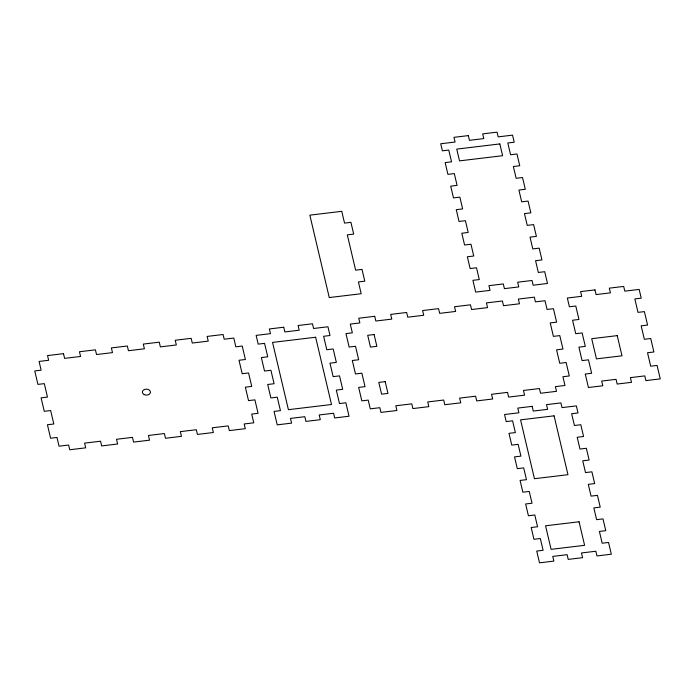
<?xml version="1.0" encoding="UTF-8"?>
<svg xmlns="http://www.w3.org/2000/svg" width="695" height="695" viewBox="0 0 695 695"><rect width="100%" height="100%" fill="white"/><g stroke="black" fill="none" stroke-linecap="round" stroke-linejoin="round"><path stroke-width="1.04" d="M468.326 135.612L453.965 137.332L455.077 142.041L440.717 143.761L442.376 150.832L448.761 150.059L451.541 161.831L445.156 162.595L447.928 174.367L454.313 173.602L457.084 185.374L450.707 186.147L453.479 197.91L459.864 197.145L462.635 208.917L456.25 209.69L459.03 221.462L465.415 220.697L468.187 232.46L461.801 233.233L464.581 245.005L470.967 244.24L473.738 256.012L467.353 256.776L470.124 268.548L476.509 267.775L479.289 279.555L472.904 280.32L475.675 292.091L490.045 290.371L488.932 285.662L503.293 283.934L504.405 288.642L518.765 286.922L517.653 282.213L532.023 280.485L533.135 285.193L547.495 283.473L544.724 271.702L538.338 272.466L535.567 260.695L541.952 259.93L539.172 248.158L532.787 248.923L530.016 237.151L536.401 236.387L533.621 224.607L527.236 225.38L524.464 213.608L530.85 212.844L528.07 201.064L521.684 201.837L518.913 190.056L525.298 189.292L522.527 177.529L516.142 178.294L513.362 166.522L519.747 165.749L516.976 153.977L510.59 154.742L507.81 142.979L514.196 142.206L512.536 135.143L498.167 136.872L497.064 132.163L482.695 133.883L483.798 138.592L469.438 140.321L468.326 135.612M499.835 143.935L456.737 149.104L459.517 160.875L502.607 155.706L499.835 143.935M341.758 211.323L309.84 215.155L329.265 297.556L361.183 293.724L358.411 281.953L364.797 281.188L362.017 269.417L355.632 270.181L347.309 234.867L353.694 234.102L350.914 222.331L344.538 223.095L341.758 211.323M63.497 353.659L47.538 355.579L48.641 360.288L39.076 361.435L41.135 370.183L34.75 370.948L37.921 384.396L44.306 383.631L47.477 397.088L41.092 397.853L44.263 411.31L50.648 410.545L53.819 423.993L47.434 424.758L50.605 438.215L56.99 437.45L59.049 446.19L68.623 445.043L69.735 449.752L85.694 447.832L84.59 443.123L100.549 441.212L101.661 445.921L117.611 444.001L116.508 439.292L132.467 437.381L133.579 442.089L149.538 440.17L148.426 435.461L164.385 433.55L165.497 438.258L181.456 436.338L180.344 431.63L196.311 429.719L197.415 434.427L213.374 432.516L212.262 427.799L228.229 425.887L229.333 430.596L245.3 428.685L244.188 423.967L253.762 422.821L251.703 414.081L258.08 413.317L254.909 399.86L248.523 400.624L245.352 387.176L251.738 386.411L248.567 372.954L242.181 373.719L239.011 360.262L245.396 359.497L242.225 346.049L235.84 346.814L233.781 338.065L224.207 339.212L223.095 334.504L207.136 336.423L208.248 341.132L192.28 343.043L191.177 338.335L175.218 340.255L176.33 344.963L160.363 346.875L159.259 342.166L143.292 344.086L144.404 348.794L128.445 350.706L127.341 345.997L111.374 347.917L112.486 352.626L96.527 354.537L95.415 349.828L79.456 351.748L80.568 356.457L64.609 358.368L63.497 353.659M283.742 327.232L269.382 328.952L270.485 333.661L256.125 335.39L258.184 344.129L264.569 343.365L267.74 356.813L261.355 357.586L264.534 371.034L270.911 370.27L274.091 383.727L267.705 384.491L270.876 397.948L277.262 397.175L280.433 410.632L274.047 411.397L277.218 424.854L291.579 423.125L290.467 418.416L304.836 416.696L305.939 421.405L320.308 419.676L319.196 414.967L333.565 413.247L334.677 417.956L349.038 416.227L345.867 402.779L339.481 403.543L336.31 390.095L342.696 389.322L339.525 375.873L333.14 376.638L329.969 363.181L336.354 362.416L333.174 348.959L326.798 349.733L323.627 336.276L330.003 335.511L327.944 326.763L313.584 328.492L312.472 323.783L298.103 325.503L299.215 330.212L284.854 331.941L283.742 327.232M374.718 316.312L358.75 318.223L359.862 322.932L350.289 324.087L352.348 332.827L345.962 333.6L349.133 347.048L355.519 346.284L358.69 359.741L352.304 360.505L355.475 373.962L361.86 373.189L365.031 386.646L358.646 387.41L361.826 400.867L368.202 400.103L370.27 408.842L379.844 407.687L380.956 412.404L396.915 410.484L395.803 405.776L411.761 403.865L412.873 408.573L428.832 406.653L427.72 401.945L443.688 400.033L444.8 404.742L460.75 402.822L459.638 398.113L475.606 396.202L476.718 400.911L492.677 398.991L491.565 394.282L507.524 392.371L508.636 397.08L524.595 395.16L523.483 390.451L539.442 388.54L540.554 393.248L556.513 391.328L555.401 386.62L564.983 385.473L562.915 376.733L569.301 375.96L566.13 362.512L559.744 363.277L556.573 349.828L562.959 349.055L559.788 335.607L553.402 336.371L550.231 322.914L556.617 322.15L553.446 308.693L547.061 309.466L545.002 300.718L535.419 301.865L534.307 297.156L518.357 299.076L519.469 303.785L503.501 305.696L502.389 300.987L486.43 302.907L487.543 307.616L471.584 309.527L470.472 304.818L454.513 306.738L455.625 311.447L439.666 313.358L438.554 308.649L422.595 310.561L423.707 315.278L407.748 317.189L406.636 312.481L390.668 314.392L391.78 319.109L375.83 321.02L374.718 316.312M594.963 289.876L580.594 291.605L581.706 296.313L567.337 298.033L569.405 306.782L575.79 306.017L578.961 319.465L572.576 320.23L575.747 333.687L582.132 332.922L585.303 346.379L578.918 347.144L582.089 360.592L588.474 359.828L591.645 373.285L585.26 374.049L588.43 387.497L602.8 385.777L601.688 381.068L616.048 379.34L617.16 384.048L631.52 382.328L630.417 377.62L644.778 375.899L645.89 380.608L660.25 378.879L657.079 365.431L650.694 366.195L647.523 352.739L653.908 351.974L650.737 338.526L644.352 339.29L641.181 325.833L647.566 325.069L644.395 311.612L638.01 312.376L634.839 298.928L641.224 298.164L639.157 289.415L624.796 291.144L623.684 286.427L609.324 288.156L610.436 292.864L596.075 294.584L594.963 289.876M315.643 337.24L272.553 342.409L288.408 409.676L331.506 404.507L315.643 337.24M374.092 334.547L367.707 335.311L370.478 347.083L376.864 346.318L374.092 334.547M617.23 335.624L591.697 338.691L596.458 358.872L621.99 355.805L617.23 335.624M385.186 381.633L378.801 382.398L381.581 394.169L387.966 393.405L385.186 381.633M532.153 406.358L517.792 408.087L518.904 412.795L504.544 414.515L506.203 421.578L512.589 420.814L515.36 432.585L508.983 433.35L511.755 445.121L518.14 444.357L520.911 456.128L514.526 456.893L517.306 468.665L523.691 467.9L526.462 479.672L520.077 480.436L522.857 492.208L529.243 491.443L532.014 503.215L525.629 503.979L528.409 515.76L534.794 514.986L537.565 526.758L531.18 527.522L533.951 539.294L540.336 538.529L543.116 550.301L536.731 551.074L539.502 562.837L553.872 561.117L552.76 556.408L567.12 554.68L568.232 559.397L582.592 557.668L581.48 552.959L595.85 551.239L596.962 555.948L611.322 554.219L608.551 542.447L602.165 543.221L599.394 531.44L605.771 530.676L602.999 518.904L596.614 519.669L593.843 507.906L600.228 507.133L597.448 495.361L591.063 496.126L588.291 484.354L594.677 483.59L591.897 471.818L585.511 472.583L582.74 460.811L589.125 460.047L586.354 448.275L579.969 449.048L577.189 437.268L583.574 436.503L580.803 424.732L574.418 425.496L571.638 413.725L578.023 412.96L576.364 405.897L561.994 407.618L560.882 402.909L546.522 404.638L547.625 409.346L533.265 411.066L532.153 406.358M554.08 415.836L520.564 419.858L534.446 478.716L567.963 474.694L554.08 415.836M579.057 521.78L545.54 525.802L551.092 549.345L584.608 545.323L579.057 521.78M144.247 394.63A4.048 2.98 1 0 0 150.459 392.293A4.048 2.98 1 0 0 144.543 389.469A4.048 2.98 1 0 0 144.247 394.63"/></g></svg>
